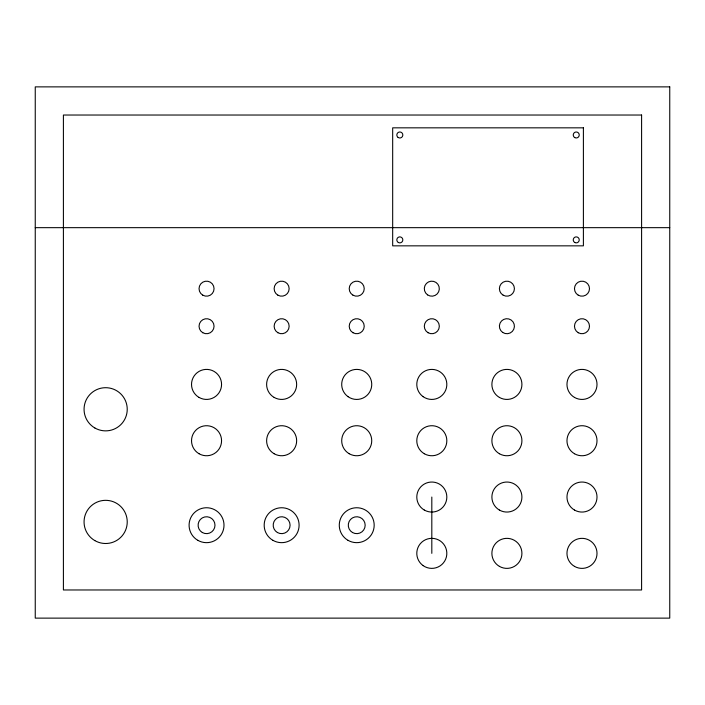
<?xml version="1.0" encoding="UTF-8"?>
<svg xmlns="http://www.w3.org/2000/svg" width="705" height="705" viewBox="0 0 705 705"><rect width="100%" height="100%" fill="white"/><g stroke="black" fill="none" stroke-linecap="round" stroke-linejoin="round"><path stroke-width="1.06" d="M35.25 227.662L669.75 227.662M431.812 497.043L431.812 553.363M669.75 86.874L35.25 86.874L35.25 618.126L669.75 618.126L669.75 86.874M641.594 115.03L63.406 115.03L63.406 589.97L641.594 589.97L641.594 115.03M583.396 127.834L392.676 127.834L392.676 245.842L583.396 245.842L583.396 127.834M94.849 427.979A21.591 21.591 0 0 0 127.235 409.288A21.591 21.591 0 0 0 94.849 390.588A21.591 21.591 0 0 0 94.849 427.979M94.849 540.612A21.591 21.591 0 0 0 127.235 521.92A21.591 21.591 0 0 0 94.849 503.22A21.591 21.591 0 0 0 94.849 540.612M423.167 565.639A15.016 15.016 0 0 0 446.767 554.712A15.016 15.016 0 0 0 425.503 539.73A15.016 15.016 0 0 0 423.167 565.639M499.396 566.371A15.016 15.016 0 0 0 521.92 553.363A15.016 15.016 0 0 0 499.396 540.356A15.016 15.016 0 0 0 499.396 566.371M574.478 566.371A15.016 15.016 0 0 0 597.012 553.363A15.016 15.016 0 0 0 574.478 540.356A15.016 15.016 0 0 0 574.478 566.371M574.478 510.05A15.016 15.016 0 0 0 597.012 497.043A15.016 15.016 0 0 0 574.478 484.044A15.016 15.016 0 0 0 574.478 510.05M499.396 510.05A15.016 15.016 0 0 0 521.92 497.043A15.016 15.016 0 0 0 499.396 484.044A15.016 15.016 0 0 0 499.396 510.05M424.304 510.05A15.016 15.016 0 0 0 446.829 497.043A15.016 15.016 0 0 0 424.304 484.044A15.016 15.016 0 0 0 424.304 510.05M202.326 532.522A8.451 8.451 0 0 0 214.99 525.207A8.451 8.451 0 0 0 202.326 517.884A8.451 8.451 0 0 0 202.326 532.522M277.409 532.522A8.451 8.451 0 0 0 290.081 525.207A8.451 8.451 0 0 0 277.409 517.884A8.451 8.451 0 0 0 277.409 532.522M352.5 532.522A8.451 8.451 0 0 0 365.172 525.207A8.451 8.451 0 0 0 352.5 517.884A8.451 8.451 0 0 0 352.5 532.522M197.814 540.321A17.458 17.458 0 0 0 224.005 525.207A17.458 17.458 0 0 0 197.814 510.085A17.458 17.458 0 0 0 197.814 540.321M272.906 540.321A17.458 17.458 0 0 0 299.096 525.207A17.458 17.458 0 0 0 272.906 510.085A17.458 17.458 0 0 0 272.906 540.321M347.997 540.321A17.458 17.458 0 0 0 374.179 525.207A17.458 17.458 0 0 0 347.997 510.085A17.458 17.458 0 0 0 347.997 540.321M199.039 453.738A15.016 15.016 0 0 0 221.564 440.731A15.016 15.016 0 0 0 199.039 427.724A15.016 15.016 0 0 0 199.039 453.738M274.13 453.738A15.016 15.016 0 0 0 296.655 440.731A15.016 15.016 0 0 0 274.13 427.724A15.016 15.016 0 0 0 274.13 453.738M349.213 453.738A15.016 15.016 0 0 0 371.738 440.731A15.016 15.016 0 0 0 349.213 427.724A15.016 15.016 0 0 0 349.213 453.738M424.304 453.738A15.016 15.016 0 0 0 446.829 440.731A15.016 15.016 0 0 0 424.304 427.724A15.016 15.016 0 0 0 424.304 453.738M499.396 453.738A15.016 15.016 0 0 0 521.92 440.731A15.016 15.016 0 0 0 499.396 427.724A15.016 15.016 0 0 0 499.396 453.738M574.478 453.738A15.016 15.016 0 0 0 597.012 440.731A15.016 15.016 0 0 0 574.478 427.724A15.016 15.016 0 0 0 574.478 453.738M574.478 397.417A15.016 15.016 0 0 0 597.012 384.41A15.016 15.016 0 0 0 574.478 371.403A15.016 15.016 0 0 0 574.478 397.417M499.396 397.417A15.016 15.016 0 0 0 521.92 384.41A15.016 15.016 0 0 0 499.396 371.403A15.016 15.016 0 0 0 499.396 397.417M423.167 396.695A15.016 15.016 0 0 0 446.767 385.758A15.016 15.016 0 0 0 425.503 370.786A15.016 15.016 0 0 0 423.167 396.695M348.076 396.695A15.016 15.016 0 0 0 371.685 385.758A15.016 15.016 0 0 0 350.411 370.786A15.016 15.016 0 0 0 348.076 396.695M274.13 397.417A15.016 15.016 0 0 0 296.655 384.41A15.016 15.016 0 0 0 274.13 371.403A15.016 15.016 0 0 0 274.13 397.417M199.039 397.417A15.016 15.016 0 0 0 221.564 384.41A15.016 15.016 0 0 0 199.039 371.403A15.016 15.016 0 0 0 199.039 397.417M202.793 332.725A7.508 7.508 0 0 0 214.056 326.221A7.508 7.508 0 0 0 202.793 319.718A7.508 7.508 0 0 0 202.793 332.725M277.885 332.725A7.508 7.508 0 0 0 289.147 326.221A7.508 7.508 0 0 0 277.885 319.718A7.508 7.508 0 0 0 277.885 332.725M352.967 332.725A7.508 7.508 0 0 0 364.229 326.221A7.508 7.508 0 0 0 352.967 319.718A7.508 7.508 0 0 0 352.967 332.725M428.058 332.725A7.508 7.508 0 0 0 439.321 326.221A7.508 7.508 0 0 0 428.058 319.718A7.508 7.508 0 0 0 428.058 332.725M502.691 332.434A7.508 7.508 0 0 0 514.394 326.759A7.508 7.508 0 0 0 503.617 319.462A7.508 7.508 0 0 0 502.691 332.434M578.232 332.725A7.508 7.508 0 0 0 589.495 326.221A7.508 7.508 0 0 0 578.232 319.718A7.508 7.508 0 0 0 578.232 332.725M202.793 295.175A7.508 7.508 0 0 0 214.056 288.671A7.508 7.508 0 0 0 202.793 282.167A7.508 7.508 0 0 0 202.793 295.175M277.885 295.175A7.508 7.508 0 0 0 289.147 288.671A7.508 7.508 0 0 0 277.885 282.167A7.508 7.508 0 0 0 277.885 295.175M352.967 295.175A7.508 7.508 0 0 0 364.229 288.671A7.508 7.508 0 0 0 352.967 282.167A7.508 7.508 0 0 0 352.967 295.175M427.6 294.893A7.508 7.508 0 0 0 439.303 289.209A7.508 7.508 0 0 0 428.534 281.921A7.508 7.508 0 0 0 427.6 294.893M503.15 295.175A7.508 7.508 0 0 0 514.412 288.671A7.508 7.508 0 0 0 503.15 282.167A7.508 7.508 0 0 0 503.15 295.175M578.232 295.175A7.508 7.508 0 0 0 589.495 288.671A7.508 7.508 0 0 0 578.232 282.167A7.508 7.508 0 0 0 578.232 295.175M574.742 137.581A3.005 3.005 0 0 0 579.246 134.981A3.005 3.005 0 0 0 574.742 132.381A3.005 3.005 0 0 0 574.742 137.581M574.742 242.485A3.005 3.005 0 0 0 579.246 239.885A3.005 3.005 0 0 0 574.742 237.277A3.005 3.005 0 0 0 574.742 242.485M398.325 242.485A3.005 3.005 0 0 0 402.828 239.885A3.005 3.005 0 0 0 398.325 237.277A3.005 3.005 0 0 0 398.325 242.485M398.096 137.44A3.005 3.005 0 0 0 402.819 135.254A3.005 3.005 0 0 0 398.563 132.258A3.005 3.005 0 0 0 398.096 137.44"/></g></svg>
